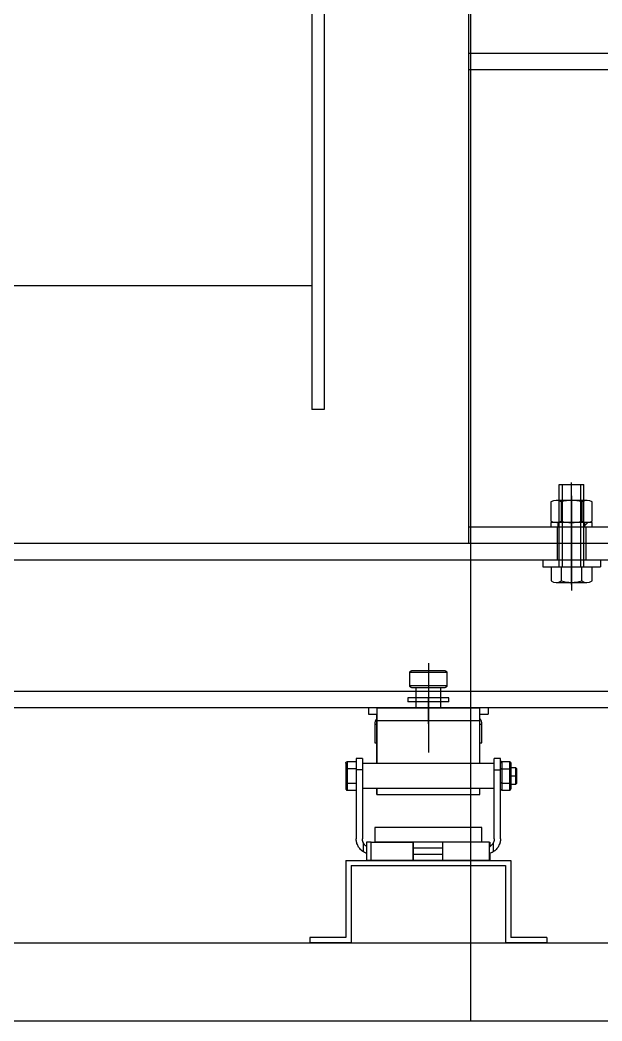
# Model space of a CAD drawing. Header units: millimetres. Extents: x -7350 to 21750, y -6100 to 14306.
# Drawn here: x 4781.4 to 5063.7, y 12 to 498.1 of the extents above; entities that cross this region are included whole.
import ezdxf

# ---------------------------------------------------------------- set-up
doc = ezdxf.new("R2010")
doc.units = ezdxf.units.MM
doc.linetypes.add('DASHED', pattern=[19.05, 12.7, -6.35])
doc.linetypes.add('HIDDEN', pattern=[0.375, 0.25, -0.125])
for name, color, linetype in [('FanMotor', 7, 'Continuous'), ('McDoor', 7, 'Continuous'), ('McFrame', 7, 'Continuous')]:
    doc.layers.add(name, color=color, linetype=linetype)

# ---------------------------------------------------------------- blocks, each defined once
blk = doc.blocks.new('M500341001000225M-E-BN')
at = {"color": 0}
for p, q in [((603.5, 719, 0), (603.5, 259, 0)), ((609.5, 719, 0), (609.5, 259, 0)), ((679.5, 598.25, 0), (679.5, 194, 0)), ((679.5, 432, 0), (1149.5, 432, 0)), ((679.5, 424, 0), (1149.5, 424, 0)), ((603.5, 319, 0), (318.5, 319, 0)), ((609.5, 259, 0), (603.5, 259, 0)), ((723.5, 182.5, 0), (723.5, 222.5, 0)), ((723.5, 222.5, 0), (735.5, 222.5, 0)), ((725.02, 182.5, 0), (725.02, 222.5, 0)), ((729.5, 174, 0), (729.5, 223.5, 0)), ((733.98, 182.5, 0), (733.98, 222.5, 0)), ((735.5, 182.5, 0), (735.5, 222.5, 0)), ((719.49, 214.09, 0), (719.49, 204.71, 0)), ((737.01, 214.8, 0), (721.99, 214.8, 0)), ((724.49, 214.09, 0), (724.49, 204.71, 0)), ((729.5, 217, 0), (729.5, 171, 0)), ((729.5, 203, 0), (729.5, 215.8, 0)), ((734.51, 214.09, 0), (734.51, 204.71, 0)), ((739.52, 204.71, 0), (739.52, 214.09, 0)), ((729.5, 201, 0), (729.5, 205, 0)), ((679.5, 202, 0), (1149.5, 202, 0)), ((723, 204, 0), (719.5, 204, 0)), ((719.5, 204, 0), (719.5, 202, 0)), ((719.5, 203.88, 0), (719.62, 204, 0)), ((719.5, 202, 0), (723, 202, 0)), ((737.01, 204, 0), (721.99, 204, 0)), ((722.5, 202, 0), (722.5, 186, 0)), ((723, 202, 0), (723, 204, 0)), ((736, 204, 0), (723, 204, 0)), ((723, 202, 0), (736, 202, 0)), ((739.5, 204, 0), (736, 204, 0)), ((736, 202, 0), (736, 204, 0)), ((736, 202.56, 0), (737.44, 204, 0)), ((736, 202, 0), (739.5, 202, 0)), ((736.5, 202, 0), (736.5, 186, 0)), ((739.5, 202, 0), (739.5, 204, 0)), ((60, 194, 0), (1260, 194, 0)), ((60, 186, 0), (1260, 186, 0)), ((715.5, 186, 0), (715.5, 182.5, 0)), ((743.5, 186, 0), (743.5, 182.5, 0)), ((715.5, 182.5, 0), (743.5, 182.5, 0)), ((719.57, 182.5, 0), (719.57, 175.7, 0)), ((719.57, 182.5, 0), (739.43, 182.5, 0)), ((724.54, 175.7, 0), (724.54, 182.5, 0)), ((734.46, 175.7, 0), (734.46, 182.5, 0)), ((739.43, 175.7, 0), (739.43, 182.5, 0)), ((722.06, 175, 0), (736.94, 175, 0)), ((729.5, 175, 0), (729.5, 175, 0)), ((660, 134.7, 0), (660, 134.7, 0)), ((1260, 122, 0), (60, 122, 0)), ((660, 125.6, 0), (660, 125.6, 0)), ((1260, 114, 0), (60, 114, 0))]:
    blk.add_line(p, q, dxfattribs=at)
at = {"color": 7, "linetype": 'Continuous'}
for p, q in [((660, 132, 0), (651.8, 132, 0)), ((668.2, 132, 0), (660, 132, 0)), ((660, 131.2, 0), (651, 131.2, 0)), ((651, 124.8, 0), (651, 131.2, 0)), ((669, 131.2, 0), (660, 131.2, 0)), ((660, 131.2, 0), (660, 124.8, 0)), ((669, 131.2, 0), (669, 124.8, 0)), ((660, 124.8, 0), (651, 124.8, 0)), ((651.8, 124, 0), (660, 124, 0)), ((654, 124, 0), (654, 114, 0)), ((669, 124.8, 0), (660, 124.8, 0)), ((660, 124, 0), (668.2, 124, 0)), ((666, 114, 0), (666, 124, 0)), ((650, 119, 0), (650, 117, 0)), ((654, 119.43, 0), (654, 119, 0)), ((666, 119, 0), (666, 119.74, 0)), ((670, 117, 0), (670, 119, 0)), ((631, 114, 0), (631, 111, 0)), ((634.99, 114, 0), (634.99, 111, 0)), ((634.99, 114, 0), (685.01, 114, 0)), ((645.44, 114, 0), (677.44, 114, 0)), ((689, 114, 0), (689, 111, 0)), ((635, 108, 0), (635, 108, 0)), ((635, 87, 0), (635, 108, 0)), ((635, 108, 0), (635, 87, 0)), ((635, 108, 0), (685.01, 108, 0)), ((685.01, 87, 0), (685.01, 108, 0)), ((634, 106, 0), (634, 97, 0)), ((686, 97, 0), (686, 106, 0)), ((620.6, 87.93, 0), (620.6, 84.46, 0)), ((620.6, 87.93, 0), (625, 87.93, 0)), ((628, 89.5, 0), (625, 89.5, 0)), ((695, 89.5, 0), (692, 89.5, 0)), ((695.6, 87.93, 0), (699.4, 87.93, 0)), ((695.6, 87.93, 0), (695.6, 84.46, 0)), ((699.4, 87.93, 0), (699.4, 84.46, 0)), ((620, 87.24, 0), (620, 84.12, 0)), ((620, 84.12, 0), (620, 77.88, 0)), ((625, 84.46, 0), (620.6, 84.46, 0)), ((620.6, 84.46, 0), (620.6, 77.54, 0)), ((628, 83.89, 0), (625, 83.89, 0)), ((625, 83.89, 0), (625, 50.5, 0)), ((692, 87, 0), (628, 87, 0)), ((628, 83.89, 0), (628, 50.5, 0)), ((692, 83.89, 0), (695, 83.89, 0)), ((692, 50.5, 0), (692, 83.89, 0)), ((695, 50.5, 0), (695, 83.89, 0)), ((695.6, 84.46, 0), (699.4, 84.46, 0)), ((695.6, 84.46, 0), (695.6, 77.54, 0)), ((699.4, 84.46, 0), (699.4, 77.54, 0)), ((700, 87.24, 0), (700, 84.12, 0)), ((702.5, 85, 0), (700, 85, 0)), ((700, 84.12, 0), (700, 77.88, 0)), ((703, 84.49, 0), (702.5, 85, 0)), ((620, 77.88, 0), (620, 74.76, 0)), ((700, 81, 0), (702.5, 81, 0)), ((700, 77.88, 0), (700, 74.76, 0)), ((702.5, 77, 0), (702.5, 81, 0)), ((703, 81, 0), (702.5, 81, 0)), ((703, 77.5, 0), (703, 81, 0)), ((620.6, 77.54, 0), (620.6, 74.07, 0)), ((620.6, 77.54, 0), (625, 77.54, 0)), ((620.6, 74.07, 0), (625, 74.07, 0)), ((628, 75, 0), (634.93, 75, 0)), ((634.97, 72, 0), (634.97, 75, 0)), ((634.98, 72, 0), (634.98, 75, 0)), ((635, 75, 0), (635, 72, 0)), ((635.02, 75, 0), (685.03, 75, 0)), ((635.02, 75, 0), (635.02, 72, 0)), ((685.03, 72, 0), (685.03, 75, 0)), ((685.1, 75, 0), (692, 75, 0)), ((695.6, 77.54, 0), (699.4, 77.54, 0)), ((695.6, 77.54, 0), (695.6, 74.07, 0)), ((695.6, 74.07, 0), (699.4, 74.07, 0)), ((699.4, 77.54, 0), (699.4, 74.07, 0)), ((700, 77, 0), (702.5, 77, 0)), ((702.5, 77, 0), (703, 77.51, 0)), ((635.02, 72, 0), (685.03, 72, 0)), ((634, 56, 0), (634, 49, 0)), ((686, 49, 0), (686, 56, 0)), ((630.01, 48.8, 0), (630.01, 40, 0)), ((632.25, 48.8, 0), (630.01, 48.8, 0)), ((632.25, 48.8, 0), (652.59, 48.8, 0)), ((632.25, 40, 0), (632.25, 48.8, 0)), ((634, 49, 0), (634.01, 48.8, 0)), ((652.59, 48.8, 0), (652.59, 40, 0)), ((652.6, 47.3, 0), (652.6, 48.8, 0)), ((667.09, 40, 0), (667.09, 48.8, 0)), ((687.75, 48.8, 0), (667.09, 48.8, 0)), ((685.99, 48.79, 0), (686, 49, 0)), ((689.59, 48.8, 0), (687.75, 48.8, 0)), ((689.59, 48.8, 0), (689.59, 40, 0)), ((689.62, 40, 0), (689.62, 48.8, 0)), ((689.74, 48.8, 0), (689.88, 48.8, 0)), ((689.88, 48.8, 0), (689.88, 46.69, 0)), ((689.91, 46.7, 0), (689.91, 48.8, 0)), ((628.5, 44.16, 0), (628.5, 48.44, 0)), ((652.59, 43, 0), (652.59, 47.3, 0)), ((652.59, 47.3, 0), (652.6, 47.3, 0)), ((667.09, 46, 0), (652.59, 46, 0)), ((691.5, 48.44, 0), (691.5, 44.16, 0)), ((632.25, 40, 0), (630.01, 40, 0)), ((652.59, 40, 0), (632.25, 40, 0)), ((652.59, 43, 0), (667.09, 43, 0)), ((652.59, 43, 0), (652.59, 43, 0)), ((652.62, 40, 0), (652.62, 43, 0)), ((689.59, 40, 0), (667.09, 40, 0)), ((689.88, 40, 0), (689.74, 40, 0)), ((689.88, 43.4, 0), (689.88, 40, 0)), ((689.91, 40, 0), (689.91, 43.41, 0))]:
    blk.add_line(p, q, dxfattribs=at)
at = {"color": 5, "linetype": 'HIDDEN'}
blk.add_line((660, 135.7, 0), (660, 92.2, 0), dxfattribs=at)
at = {"color": 5, "linetype": 'DASHED'}
blk.add_line((660, 106.3, 0), (660, 122.78, 0), dxfattribs=at)
at = {"linetype": 'Continuous'}
blk.add_line((647.3, 114, 0), (672.7, 114, 0), dxfattribs=at)
for p, q in [((620, 40, 0), (700, 40, 0)), ((620, 40, 0), (620, 2.5, 0)), ((700, 40, 0), (700, 2.5, 0)), ((622.5, 37.5, 0), (697.5, 37.5, 0)), ((622.5, 37.5, 0), (622.5, 0, 0)), ((697.5, 37.5, 0), (697.5, 0, 0)), ((620, 2.5, 0), (602.5, 2.5, 0)), ((602.5, 2.5, 0), (602.5, 0, 0)), ((622.5, 0, 0), (602.5, 0, 0)), ((717.5, 0, 0), (697.5, 0, 0)), ((717.5, 2.5, 0), (700, 2.5, 0)), ((717.5, 2.5, 0), (717.5, 0, 0))]:
    blk.add_line(p, q)
at = {"color": 0}
for centre, radius, start, end in [((721.99, 210.03, 0), 4.77, 58.3126, 121.6874), ((729.5, 196.8, 0), 18, 73.8475, 106.1525), ((737.01, 210.03, 0), 4.77, 58.3126, 121.6874), ((721.99, 208.77, 0), 4.77, 238.3126, 301.6874), ((729.5, 222, 0), 18, 253.8475, 286.1525), ((737.01, 208.77, 0), 4.77, 238.3126, 301.6874), ((722.06, 179.76, 0), 4.76, 238.5942, 301.4058), ((729.5, 193, 0), 18, 253.9966, 286.0034), ((736.94, 179.76, 0), 4.76, 238.5942, 301.4058)]:
    blk.add_arc(centre, radius, start, end, dxfattribs=at)
at = {"color": 7, "linetype": 'Continuous'}
for centre, start, end in [((639, 106, 0), 144.1208, 180.0085), ((681, 106, 0), 0.0085, 35.7056)]:
    blk.add_arc(centre, 5, start, end, dxfattribs=at)
for points, knots in [([(651, 131.2, 0), (651, 131.23, 0), (651, 131.28, 0), (651.02, 131.37, 0), (651.04, 131.45, 0), (651.08, 131.55, 0), (651.14, 131.67, 0), (651.24, 131.78, 0), (651.37, 131.88, 0), (651.5, 131.94, 0), (651.64, 131.99, 0), (651.74, 132, 0), (651.8, 132, 0)], [0, 0, 0, 0, 0.062093, 0.1244295, 0.1872281, 0.2507024, 0.3675958, 0.4953732, 0.6139008, 0.7467892, 0.8538776, 1, 1, 1, 1]), ([(660, 132, 0), (660, 132, 0), (660, 132, 0), (660, 131.98, 0), (660, 131.97, 0), (660, 131.93, 0), (660, 131.88, 0), (660, 131.78, 0), (660, 131.67, 0), (660, 131.53, 0), (660, 131.37, 0), (660, 131.26, 0), (660, 131.2, 0)], [0, 0, 0, 0, 0.078035, 0.146295, 0.20478, 0.253492, 0.386381, 0.504964, 0.632742, 0.74969, 0.875756, 1, 1, 1, 1]), ([(668.2, 132, 0), (668.23, 132, 0), (668.29, 132, 0), (668.37, 131.98, 0), (668.43, 131.97, 0), (668.52, 131.93, 0), (668.63, 131.88, 0), (668.75, 131.78, 0), (668.86, 131.67, 0), (668.94, 131.53, 0), (668.99, 131.37, 0), (669, 131.26, 0), (669, 131.2, 0)], [0, 0, 0, 0, 0.078035, 0.146295, 0.20478, 0.253492, 0.386381, 0.504964, 0.632742, 0.74969, 0.875756, 1, 1, 1, 1]), ([(651.8, 124, 0), (651.77, 124, 0), (651.71, 124, 0), (651.63, 124.02, 0), (651.57, 124.03, 0), (651.48, 124.07, 0), (651.37, 124.12, 0), (651.24, 124.22, 0), (651.14, 124.33, 0), (651.06, 124.47, 0), (651.01, 124.63, 0), (651, 124.74, 0), (651, 124.8, 0)], [0, 0, 0, 0, 0.078035, 0.146295, 0.20478, 0.253492, 0.386381, 0.504964, 0.632742, 0.74969, 0.875756, 1, 1, 1, 1]), ([(660, 124.8, 0), (660, 124.77, 0), (660, 124.72, 0), (660, 124.63, 0), (660, 124.55, 0), (660, 124.45, 0), (660, 124.33, 0), (660, 124.22, 0), (660, 124.12, 0), (660, 124.06, 0), (660, 124.01, 0), (660, 124, 0), (660, 124, 0)], [0, 0, 0, 0, 0.062093, 0.12443, 0.187228, 0.250702, 0.367596, 0.495373, 0.613901, 0.746789, 0.853878, 1, 1, 1, 1]), ([(669, 124.8, 0), (669, 124.77, 0), (669, 124.72, 0), (668.98, 124.63, 0), (668.96, 124.55, 0), (668.92, 124.45, 0), (668.86, 124.33, 0), (668.75, 124.22, 0), (668.63, 124.12, 0), (668.5, 124.06, 0), (668.36, 124.01, 0), (668.26, 124, 0), (668.2, 124, 0)], [0, 0, 0, 0, 0.062093, 0.12443, 0.187228, 0.250702, 0.367596, 0.495373, 0.613901, 0.746789, 0.853878, 1, 1, 1, 1]), ([(670, 119, 0), (670, 119, 0), (669.74, 119, 0), (668.74, 119, 0), (668, 119, 0), (666.15, 119, 0), (665.04, 119, 0), (662.62, 119, 0), (661.31, 119, 0), (658.69, 119, 0), (657.38, 119, 0), (654.96, 119, 0), (653.85, 119, 0), (652, 119, 0), (651.26, 119, 0), (650.26, 119, 0), (650, 119, 0), (650, 119, 0)], [0, 0, 0, 0, 0.125, 0.125, 0.25, 0.25, 0.375, 0.375, 0.5, 0.5, 0.625, 0.625, 0.75, 0.75, 0.875, 0.875, 1, 1, 1, 1]), ([(670, 117, 0), (670, 117, 0), (669.74, 117, 0), (668.74, 117, 0), (668, 117, 0), (666.15, 117, 0), (665.04, 117, 0), (662.62, 117, 0), (661.31, 117, 0), (658.69, 117, 0), (657.38, 117, 0), (654.96, 117, 0), (653.85, 117, 0), (652, 117, 0), (651.26, 117, 0), (650.26, 117, 0), (650, 117, 0), (650, 117, 0)], [0, 0, 0, 0, 0.125, 0.125, 0.25, 0.25, 0.375, 0.375, 0.5, 0.5, 0.625, 0.625, 0.75, 0.75, 0.875, 0.875, 1, 1, 1, 1]), ([(635, 114, 0), (634.48, 114, 0), (633.96, 114, 0), (632.99, 114, 0), (632.54, 114, 0), (631.8, 114, 0), (631.51, 114, 0), (631.1, 114, 0), (631, 114, 0), (631, 114, 0)], [0, 0, 0, 0, 0.25, 0.25, 0.5, 0.5, 0.75, 0.75, 1, 1, 1, 1]), ([(634.99, 114, 0), (634.99, 114, 0), (634.99, 113.84, 0), (635, 113.24, 0), (635, 112.8, 0), (635, 111.69, 0), (635, 111.02, 0), (635, 109.57, 0), (635, 108.79, 0), (635, 108, 0)], [0, 0, 0, 0, 0.25, 0.25, 0.5, 0.5, 0.75, 0.75, 1, 1, 1, 1]), ([(689, 114, 0), (689, 114, 0), (688.9, 114, 0), (688.5, 114, 0), (688.2, 114, 0), (687.46, 114, 0), (687.02, 114, 0), (686.05, 114, 0), (685.53, 114, 0), (685, 114, 0)], [0, 0, 0, 0, 0.25, 0.25, 0.5, 0.5, 0.75, 0.75, 1, 1, 1, 1]), ([(685.01, 108, 0), (685.01, 108.79, 0), (685.01, 109.57, 0), (685.01, 111.02, 0), (685.01, 111.69, 0), (685.01, 112.8, 0), (685.01, 113.24, 0), (685.01, 113.84, 0), (685.01, 114, 0), (685.01, 114, 0)], [0, 0, 0, 0, 0.25, 0.25, 0.5, 0.5, 0.75, 0.75, 1, 1, 1, 1]), ([(631, 111, 0), (631, 111, 0), (631.1, 111, 0), (631.51, 111, 0), (631.8, 111, 0), (632.54, 111, 0), (632.99, 111, 0), (633.96, 111, 0), (634.48, 111, 0), (635, 111, 0)], [0, 0, 0, 0, 0.25, 0.25, 0.5, 0.5, 0.75, 0.75, 1, 1, 1, 1]), ([(634.99, 108.89, 0), (634.99, 108.99, 0), (634.99, 109.47, 0), (634.99, 110.2, 0), (634.99, 110.77, 0), (634.99, 111, 0)], [0, 0, 0, 0, 0.123753, 0.645771, 1, 1, 1, 1]), ([(634.99, 108.9, 0), (634.99, 108.98, 0), (634.99, 109.45, 0), (634.99, 110.16, 0), (634.99, 110.87, 0), (634.99, 110.96, 0), (634.99, 111, 0)], [0, 0, 0, 0, 0.067968, 0.378645, 0.689323, 1, 1, 1, 1]), ([(635, 108, 0), (635, 108.06, 0), (635, 108.17, 0), (635, 108.34, 0), (635, 108.5, 0), (635, 108.67, 0), (635, 108.83, 0), (635, 108.99, 0), (635, 109.28, 0), (635, 109.68, 0), (635, 110.13, 0), (634.99, 110.51, 0), (634.99, 110.74, 0), (634.99, 110.88, 0), (634.99, 110.95, 0), (634.99, 110.99, 0), (634.99, 111, 0), (634.99, 111, 0)], [0, 0, 0, 0, 0.036013, 0.071746, 0.107314, 0.142829, 0.178406, 0.214159, 0.250201, 0.375057, 0.500032, 0.624889, 0.749864, 0.812682, 0.874903, 0.937138, 1, 1, 1, 1]), ([(685, 111, 0), (685.53, 111, 0), (686.05, 111, 0), (687.02, 111, 0), (687.46, 111, 0), (688.2, 111, 0), (688.5, 111, 0), (688.9, 111, 0), (689, 111, 0), (689, 111, 0)], [0, 0, 0, 0, 0.25, 0.25, 0.5, 0.5, 0.75, 0.75, 1, 1, 1, 1]), ([(635, 106, 0), (634.96, 106, 0), (634.55, 106, 0), (634.15, 106, 0), (634.05, 106, 0), (634, 106, 0)], [0, 0, 0, 0, 0.048245, 0.524122, 1, 1, 1, 1]), ([(686, 106, 0), (685.95, 106, 0), (685.85, 106, 0), (685.45, 106, 0), (685.05, 106, 0), (685.01, 106, 0)], [0, 0, 0, 0, 0.47807, 0.95614, 1, 1, 1, 1]), ([(634, 97, 0), (634.05, 97, 0), (634.15, 97, 0), (634.55, 97, 0), (634.96, 97, 0), (635, 97, 0)], [0, 0, 0, 0, 0.475878, 0.951755, 1, 1, 1, 1]), ([(685.01, 97, 0), (685.05, 97, 0), (685.45, 97, 0), (685.85, 97, 0), (685.95, 97, 0), (686, 97, 0)], [0, 0, 0, 0, 0.04386, 0.52193, 1, 1, 1, 1]), ([(620, 87.24, 0), (620, 87.26, 0), (620, 87.31, 0), (620.01, 87.38, 0), (620.03, 87.44, 0), (620.05, 87.52, 0), (620.09, 87.61, 0), (620.16, 87.72, 0), (620.25, 87.8, 0), (620.36, 87.87, 0), (620.47, 87.92, 0), (620.56, 87.93, 0), (620.6, 87.93, 0)], [0, 0, 0, 0, 0.078365, 0.146854, 0.20547, 0.254214, 0.387121, 0.505777, 0.633418, 0.750335, 0.876125, 1, 1, 1, 1]), ([(625, 89.5, 0), (625, 89.5, 0), (625, 89.37, 0), (625, 88.86, 0), (625, 88.48, 0), (625, 87.49, 0), (625, 86.89, 0), (625, 85.51, 0), (625, 84.73, 0), (625, 83.89, 0)], [0, 0, 0, 0, 0.25, 0.25, 0.5, 0.5, 0.75, 0.75, 1, 1, 1, 1]), ([(628, 89.5, 0), (628, 89.5, 0), (628, 89.5, 0), (628, 89.48, 0), (628, 89.46, 0), (628, 89.43, 0), (628, 89.38, 0), (628, 89.33, 0), (628, 89.27, 0), (628, 89.2, 0), (628, 89.02, 0), (628, 88.67, 0), (628, 88.01, 0), (628, 87.19, 0), (628, 86.41, 0), (628, 85.78, 0), (628, 85.33, 0), (628, 84.87, 0), (628, 84.39, 0), (628, 84.06, 0), (628, 83.89, 0)], [0, 0, 0, 0, 0.0279094, 0.0557262, 0.0834771, 0.1111889, 0.1388884, 0.1666027, 0.1943585, 0.2221827, 0.2501018, 0.3750315, 0.5000109, 0.6249406, 0.74992, 0.8000848, 0.8500185, 0.8998777, 0.9498194, 1, 1, 1, 1]), ([(692, 83.89, 0), (692, 83.99, 0), (692, 84.17, 0), (692, 84.44, 0), (692, 84.71, 0), (692, 84.97, 0), (692, 85.23, 0), (692, 85.48, 0), (692, 85.73, 0), (692, 85.97, 0), (692, 86.47, 0), (692, 87.19, 0), (692, 88.01, 0), (692, 88.67, 0), (692, 89.05, 0), (692, 89.26, 0), (692, 89.37, 0), (692, 89.44, 0), (692, 89.49, 0), (692, 89.5, 0), (692, 89.5, 0)], [0, 0, 0, 0, 0.027909, 0.055726, 0.083477, 0.111189, 0.138888, 0.166603, 0.194358, 0.222183, 0.250102, 0.375032, 0.500011, 0.624941, 0.74992, 0.800085, 0.850019, 0.899878, 0.949819, 1, 1, 1, 1]), ([(695, 83.89, 0), (695, 84.73, 0), (695, 85.51, 0), (695, 86.89, 0), (695, 87.49, 0), (695, 88.48, 0), (695, 88.86, 0), (695, 89.37, 0), (695, 89.5, 0), (695, 89.5, 0)], [0, 0, 0, 0, 0.25, 0.25, 0.5, 0.5, 0.75, 0.75, 1, 1, 1, 1]), ([(695.6, 87.93, 0), (695.58, 87.93, 0), (695.53, 87.93, 0), (695.47, 87.91, 0), (695.4, 87.89, 0), (695.34, 87.86, 0), (695.27, 87.82, 0), (695.22, 87.77, 0), (695.15, 87.7, 0), (695.08, 87.59, 0), (695.01, 87.43, 0), (695, 87.3, 0), (695, 87.24, 0)], [0, 0, 0, 0, 0.064892, 0.131304, 0.199506, 0.269748, 0.342257, 0.417243, 0.494891, 0.627526, 0.795837, 1, 1, 1, 1]), ([(699.4, 87.93, 0), (699.42, 87.93, 0), (699.47, 87.93, 0), (699.53, 87.91, 0), (699.6, 87.89, 0), (699.66, 87.86, 0), (699.72, 87.82, 0), (699.78, 87.77, 0), (699.85, 87.7, 0), (699.92, 87.59, 0), (699.99, 87.43, 0), (699.99, 87.3, 0), (700, 87.24, 0)], [0, 0, 0, 0, 0.064892, 0.131304, 0.199506, 0.269748, 0.342257, 0.417243, 0.494891, 0.627526, 0.795837, 1, 1, 1, 1]), ([(620.6, 84.46, 0), (620.58, 84.46, 0), (620.54, 84.46, 0), (620.47, 84.46, 0), (620.41, 84.45, 0), (620.34, 84.43, 0), (620.25, 84.4, 0), (620.16, 84.36, 0), (620.09, 84.3, 0), (620.04, 84.25, 0), (620.01, 84.19, 0), (620, 84.14, 0), (620, 84.12, 0)], [0, 0, 0, 0, 0.062152, 0.124504, 0.187271, 0.250667, 0.367428, 0.494905, 0.613188, 0.746033, 0.853249, 1, 1, 1, 1]), ([(695.6, 84.46, 0), (695.58, 84.46, 0), (695.53, 84.46, 0), (695.47, 84.46, 0), (695.4, 84.44, 0), (695.34, 84.43, 0), (695.27, 84.41, 0), (695.22, 84.38, 0), (695.15, 84.35, 0), (695.08, 84.29, 0), (695.01, 84.21, 0), (695, 84.15, 0), (695, 84.12, 0)], [0, 0, 0, 0, 0.064892, 0.131304, 0.199506, 0.269748, 0.342257, 0.417243, 0.494891, 0.627526, 0.795837, 1, 1, 1, 1]), ([(699.4, 84.46, 0), (699.42, 84.46, 0), (699.47, 84.46, 0), (699.53, 84.46, 0), (699.6, 84.45, 0), (699.66, 84.43, 0), (699.72, 84.41, 0), (699.78, 84.39, 0), (699.85, 84.35, 0), (699.92, 84.3, 0), (699.99, 84.22, 0), (699.99, 84.15, 0), (700, 84.12, 0)], [0, 0, 0, 0, 0.064892, 0.131304, 0.199506, 0.269748, 0.342257, 0.417243, 0.494891, 0.627526, 0.795837, 1, 1, 1, 1]), ([(702.5, 81, 0), (702.5, 81.52, 0), (702.5, 82.05, 0), (702.5, 83.01, 0), (702.5, 83.46, 0), (702.5, 84.2, 0), (702.5, 84.5, 0), (702.5, 84.9, 0), (702.5, 85, 0), (702.5, 85, 0)], [0, 0, 0, 0, 0.25, 0.25, 0.5, 0.5, 0.75, 0.75, 1, 1, 1, 1]), ([(703, 81, 0), (703, 81.46, 0), (703, 81.92, 0), (703, 82.76, 0), (703, 83.15, 0), (703, 83.8, 0), (703, 84.06, 0), (703, 84.41, 0), (703, 84.5, 0), (703, 84.5, 0)], [0, 0, 0, 0, 0.25, 0.25, 0.5, 0.5, 0.75, 0.75, 1, 1, 1, 1]), ([(620, 77.88, 0), (620, 77.87, 0), (620, 77.84, 0), (620.01, 77.81, 0), (620.03, 77.78, 0), (620.05, 77.74, 0), (620.09, 77.7, 0), (620.16, 77.64, 0), (620.25, 77.6, 0), (620.36, 77.56, 0), (620.47, 77.54, 0), (620.56, 77.54, 0), (620.6, 77.54, 0)], [0, 0, 0, 0, 0.078365, 0.146854, 0.20547, 0.254214, 0.387121, 0.505777, 0.633418, 0.750335, 0.876125, 1, 1, 1, 1]), ([(695.6, 77.54, 0), (695.58, 77.54, 0), (695.53, 77.54, 0), (695.47, 77.54, 0), (695.4, 77.55, 0), (695.34, 77.57, 0), (695.27, 77.59, 0), (695.22, 77.61, 0), (695.15, 77.65, 0), (695.08, 77.7, 0), (695.01, 77.78, 0), (695, 77.85, 0), (695, 77.88, 0)], [0, 0, 0, 0, 0.064892, 0.131304, 0.199506, 0.269748, 0.342257, 0.417243, 0.494891, 0.627526, 0.795837, 1, 1, 1, 1]), ([(699.4, 77.54, 0), (699.42, 77.54, 0), (699.47, 77.54, 0), (699.53, 77.54, 0), (699.6, 77.56, 0), (699.66, 77.57, 0), (699.72, 77.59, 0), (699.78, 77.62, 0), (699.85, 77.65, 0), (699.92, 77.71, 0), (699.99, 77.79, 0), (699.99, 77.85, 0), (700, 77.88, 0)], [0, 0, 0, 0, 0.064892, 0.131304, 0.199506, 0.269748, 0.342257, 0.417243, 0.494891, 0.627526, 0.795837, 1, 1, 1, 1]), ([(620, 74.76, 0), (620, 74.74, 0), (620, 74.69, 0), (620.01, 74.62, 0), (620.03, 74.56, 0), (620.05, 74.48, 0), (620.09, 74.39, 0), (620.16, 74.28, 0), (620.25, 74.2, 0), (620.36, 74.13, 0), (620.47, 74.08, 0), (620.56, 74.07, 0), (620.6, 74.07, 0)], [0, 0, 0, 0, 0.078408, 0.146918, 0.205532, 0.25425, 0.387086, 0.505433, 0.632901, 0.749725, 0.875677, 1, 1, 1, 1]), ([(634.99, 75, 0), (634.99, 74.89, 0), (634.99, 74.42, 0), (634.99, 73.74, 0), (634.99, 72.98, 0), (634.99, 72.42, 0), (634.98, 72.07, 0), (634.98, 72.02, 0), (634.98, 72, 0)], [0, 0, 0, 0, 0.060402, 0.248322, 0.436241, 0.624161, 0.81208, 1, 1, 1, 1]), ([(635, 72, 0), (635, 72.02, 0), (635, 72.07, 0), (635, 72.42, 0), (635, 72.98, 0), (635, 73.74, 0), (635, 74.42, 0), (635, 74.89, 0), (635, 75, 0)], [0, 0, 0, 0, 0.1879196, 0.3758391, 0.5637587, 0.7516783, 0.9395979, 1, 1, 1, 1]), ([(695.6, 74.07, 0), (695.58, 74.07, 0), (695.53, 74.07, 0), (695.47, 74.09, 0), (695.4, 74.11, 0), (695.34, 74.14, 0), (695.27, 74.18, 0), (695.22, 74.23, 0), (695.15, 74.3, 0), (695.08, 74.41, 0), (695.01, 74.57, 0), (695, 74.7, 0), (695, 74.76, 0)], [0, 0, 0, 0, 0.064892, 0.131304, 0.199506, 0.269748, 0.342257, 0.417243, 0.494891, 0.627526, 0.795837, 1, 1, 1, 1]), ([(699.4, 74.07, 0), (699.42, 74.07, 0), (699.47, 74.07, 0), (699.53, 74.09, 0), (699.6, 74.11, 0), (699.66, 74.14, 0), (699.72, 74.18, 0), (699.78, 74.23, 0), (699.85, 74.3, 0), (699.92, 74.41, 0), (699.99, 74.57, 0), (699.99, 74.7, 0), (700, 74.76, 0)], [0, 0, 0, 0, 0.064892, 0.131304, 0.199506, 0.269748, 0.342257, 0.417243, 0.494891, 0.627526, 0.795837, 1, 1, 1, 1]), ([(686, 56, 0), (686, 56, 0), (685.83, 56, 0), (685.17, 56, 0), (684.67, 56, 0), (683.37, 56, 0), (682.56, 56, 0), (680.67, 56, 0), (679.59, 56, 0), (677.18, 56, 0), (675.86, 56, 0), (673.03, 56, 0), (671.52, 56, 0), (668.38, 56, 0), (666.74, 56, 0), (663.4, 56, 0), (661.7, 56, 0), (658.3, 56, 0), (656.6, 56, 0), (653.26, 56, 0), (651.62, 56, 0), (648.48, 56, 0), (646.97, 56, 0), (644.14, 56, 0), (642.82, 56, 0), (640.41, 56, 0), (639.33, 56, 0), (637.44, 56, 0), (636.63, 56, 0), (635.33, 56, 0), (634.83, 56, 0), (634.17, 56, 0), (634, 56, 0), (634, 56, 0)], [0, 0, 0, 0, 0.0625, 0.0625, 0.125, 0.125, 0.1875, 0.1875, 0.25, 0.25, 0.3125, 0.3125, 0.375, 0.375, 0.4375, 0.4375, 0.5, 0.5, 0.5625, 0.5625, 0.625, 0.625, 0.6875, 0.6875, 0.75, 0.75, 0.8125, 0.8125, 0.875, 0.875, 0.9375, 0.9375, 1, 1, 1, 1]), ([(628.5, 44.16, 0), (628.43, 44.2, 0), (628.28, 44.3, 0), (628.06, 44.45, 0), (627.85, 44.61, 0), (627.64, 44.78, 0), (627.44, 44.97, 0), (627.24, 45.15, 0), (626.89, 45.51, 0), (626.43, 46.07, 0), (625.93, 46.85, 0), (625.52, 47.71, 0), (625.28, 48.42, 0), (625.15, 49, 0), (625.07, 49.43, 0), (625.01, 49.94, 0), (625, 50.3, 0), (625, 50.5, 0)], [0, 0, 0, 0, 0.033143, 0.066746, 0.100815, 0.135356, 0.170373, 0.205872, 0.241858, 0.361585, 0.489993, 0.609483, 0.743451, 0.791495, 0.850268, 0.91977, 1, 1, 1, 1]), ([(628.5, 48.44, 0), (628.47, 48.5, 0), (628.4, 48.63, 0), (628.32, 48.83, 0), (628.25, 49.03, 0), (628.18, 49.23, 0), (628.11, 49.49, 0), (628.05, 49.79, 0), (628.01, 50.14, 0), (628, 50.38, 0), (628, 50.5, 0)], [0, 0, 0, 0, 0.099025, 0.198086, 0.297377, 0.397089, 0.497412, 0.664729, 0.831972, 1, 1, 1, 1]), ([(634, 49, 0), (634, 49, 0), (633.93, 49, 0), (634.18, 49, 0), (634.8, 49, 0), (635.91, 49, 0), (637.42, 49, 0), (639.31, 49, 0), (641.56, 49, 0), (644.13, 49, 0), (646.96, 49, 0), (650.02, 49, 0), (653.25, 49, 0), (656.6, 49, 0), (660, 49, 0), (663.4, 49, 0), (666.75, 49, 0), (669.98, 49, 0), (673.04, 49, 0), (675.87, 49, 0), (678.44, 49, 0), (680.69, 49, 0), (682.58, 49, 0), (684.09, 49, 0), (685.18, 49, 0), (685.87, 49, 0), (685.96, 49, 0), (686, 49, 0)], [0, 0, 0, 0, 0.000014, 0.041681, 0.083347, 0.125014, 0.166681, 0.208347, 0.250014, 0.291681, 0.333347, 0.375014, 0.416681, 0.458347, 0.500014, 0.541681, 0.583347, 0.625014, 0.666681, 0.708347, 0.750014, 0.791681, 0.833347, 0.875014, 0.916681, 0.958347, 1, 1, 1, 1]), ([(695, 50.5, 0), (695, 50.41, 0), (695, 50.23, 0), (694.98, 49.98, 0), (694.96, 49.74, 0), (694.94, 49.51, 0), (694.9, 49.31, 0), (694.87, 49.11, 0), (694.84, 48.94, 0), (694.8, 48.78, 0), (694.7, 48.36, 0), (694.48, 47.71, 0), (694.07, 46.85, 0), (693.57, 46.07, 0), (693.06, 45.45, 0), (692.62, 45.01, 0), (692.26, 44.7, 0), (691.89, 44.41, 0), (691.63, 44.24, 0), (691.5, 44.16, 0)], [0, 0, 0, 0, 0.036987, 0.071854, 0.104602, 0.135231, 0.163739, 0.190128, 0.214398, 0.236548, 0.256579, 0.390541, 0.510036, 0.638437, 0.758171, 0.820817, 0.881985, 0.941703, 1, 1, 1, 1]), ([(692, 50.5, 0), (692, 50.43, 0), (692, 50.29, 0), (691.98, 50.07, 0), (691.96, 49.86, 0), (691.92, 49.65, 0), (691.86, 49.39, 0), (691.78, 49.1, 0), (691.66, 48.76, 0), (691.55, 48.55, 0), (691.5, 48.44, 0)], [0, 0, 0, 0, 0.100898, 0.201427, 0.301773, 0.40212, 0.502656, 0.669387, 0.834871, 1, 1, 1, 1]), ([(630.01, 46.77, 0), (629.89, 46.85, 0), (629.6, 47.03, 0), (629.2, 47.43, 0), (628.8, 47.9, 0), (628.6, 48.26, 0), (628.5, 48.44, 0)], [0, 0, 0, 0, 0.2049041, 0.4747612, 0.7386006, 1, 1, 1, 1]), ([(630.01, 43.44, 0), (629.83, 43.5, 0), (629.33, 43.67, 0), (628.82, 43.97, 0), (628.5, 44.16, 0)], [0, 0, 0, 0, 0.379233, 1, 1, 1, 1]), ([(691.5, 48.44, 0), (691.34, 48.17, 0), (691.02, 47.64, 0), (690.46, 47.09, 0), (689.97, 46.73, 0), (689.73, 46.6, 0), (689.62, 46.54, 0)], [0, 0, 0, 0, 0.325603, 0.65906, 0.849254, 1, 1, 1, 1]), ([(691.5, 44.16, 0), (691.18, 43.98, 0), (690.56, 43.63, 0), (689.9, 43.38, 0), (689.63, 43.31, 0), (689.62, 43.31, 0)], [0, 0, 0, 0, 0.504069, 0.980275, 1, 1, 1, 1]), ([(667.12, 40, 0), (667.09, 40, 0), (667.04, 40, 0), (666.61, 40, 0), (665.95, 40, 0), (665.04, 40, 0), (663.94, 40, 0), (662.67, 40, 0), (661.31, 40, 0), (659.88, 40, 0), (658.46, 40, 0), (657.09, 40, 0), (655.83, 40, 0), (654.72, 40, 0), (653.81, 40, 0), (653.12, 40, 0), (652.88, 40, 0), (652.77, 40, 0)], [0, 0, 0, 0, 0.066709, 0.133417, 0.200126, 0.266835, 0.333543, 0.400252, 0.466961, 0.533669, 0.600378, 0.667087, 0.733796, 0.800504, 0.867213, 0.933922, 1, 1, 1, 1])]:
    blk.add_open_spline(points, degree=3, knots=knots, dxfattribs=at)
blk = doc.blocks.new('MXE-B5 P P-Door_820_1750')
for p, q in [((0, 1750, 0), (0, 0, 0)), ((0, 0, 0), (780, 0, 0))]:
    blk.add_line(p, q)

msp = doc.modelspace()

# ---------------------------------------------------------------- linework, layer by layer
at = {"layer": 'McFrame', "color": 5}
msp.add_line((4187, 50), (6412, 50), dxfattribs=at)
at = {"layer": 'McFrame'}
msp.add_lwpolyline([(4187, 12), (6412, 12), (6412, 2098), (4187, 2098)], close=True, dxfattribs=at)

# ---------------------------------------------------------------- block references
at = {"layer": 'FanMotor'}
msp.add_blockref('M500341001000225M-E-BN', (4319.5, 50), dxfattribs=at)
at = {"layer": 'McDoor'}
msp.add_blockref('MXE-B5 P P-Door_820_1750', (5000, 12), dxfattribs=at)

doc.saveas('drawing.dxf')
